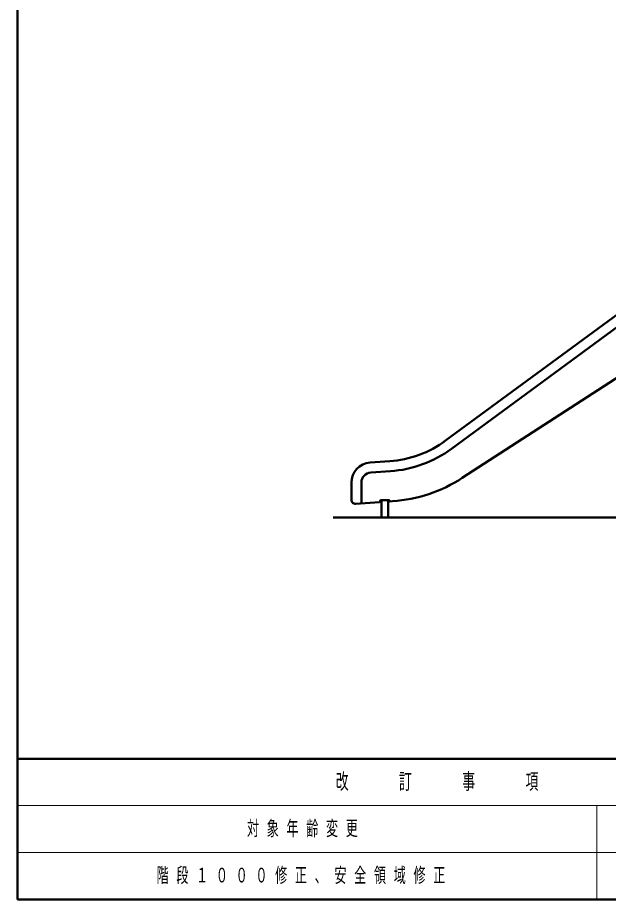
# Model space of a CAD drawing. Units: millimetres on the paper, scale 1:50. Extents: x -365 to 0, y -594 to 257.
# Drawn here: x -365 to -276.8, y -297 to -165.3 of the extents above; entities that cross this region are included whole.
import ezdxf

# ---------------------------------------------------------------- set-up
doc = ezdxf.new("R2010")
doc.units = ezdxf.units.MM
doc.layers.add('LY_1', color=140, linetype='Continuous', lineweight=50)
doc.styles.add('ＭＳ ゴシック', font='')
doc.styles.get('ＭＳ ゴシック').set_extended_font_data('MS Gothic')

msp = doc.modelspace()

# ---------------------------------------------------------------- linework, layer by layer
at = {"layer": 'LY_1', "color": 7}
for p, q in [((-365, -40), (-365, -297)), ((-317.894, -239.959), (-171.593, -239.959)), ((-365, -276), (0, -276)), ((-365, -297), (0, -297))]:
    msp.add_line(p, q, dxfattribs=at)
at = {"layer": 'LY_1'}
for p, q in [((-301.082, -228.485), (-274.543, -209)), ((-300.194, -229.694), (-273.655, -210.21)), ((-268.94, -214.85), (-298.592, -234.053)), ((-309.435, -231.549), (-312.365, -231.754)), ((-309.33, -233.045), (-312.26, -233.25)), ((-315.156, -234.746), (-315.156, -237.32)), ((-313.656, -234.746), (-313.656, -237.672)), ((-310.949, -237.669), (-314.514, -237.919)), ((-310.856, -237.459), (-310.856, -237.569)), ((-309.556, -237.359), (-310.756, -237.359)), ((-310.656, -237.359), (-310.656, -237.479)), ((-310.656, -237.359), (-310.656, -239.959)), ((-309.656, -237.359), (-309.656, -237.479)), ((-309.656, -237.359), (-309.656, -239.959)), ((-309.456, -237.459), (-309.456, -237.5)), ((-309.016, -237.534), (-309.392, -237.56))]:
    msp.add_line(p, q, dxfattribs=at)
at = {"layer": 'LY_1', "color": 7, "lineweight": 13}
for p, q in [((-365, -283), (-238.5, -283)), ((-278.5, -283), (-278.5, -297)), ((-365, -290), (-238.5, -290))]:
    msp.add_line(p, q, dxfattribs=at)
at = {"layer": 'LY_1'}
for centre, radius, start, end in [((-310.551, -215.588), 16, 274, 306.28527), ((-310.551, -215.588), 17.5, 274, 306.28527), ((-312.156, -234.746), 3, 94, 180), ((-312.156, -234.746), 1.5, 94, 180), ((-310.551, -215.588), 22, 274, 302.92827), ((-314.556, -237.32), 0.6, 180, 274), ((-313.856, -237.672), 0.2, 274, 0), ((-310.956, -237.569), 0.1, 274, 0), ((-310.756, -237.459), 0.1, 90, 180), ((-309.556, -237.459), 0.1, 0, 90), ((-309.396, -237.5), 0.06, 180, 274)]:
    msp.add_arc(centre, radius, start, end, dxfattribs=at)

# ---------------------------------------------------------------- texts
at = {"layer": 'LY_1', "color": 7, "style": 'ＭＳ ゴシック'}
for s, insert, char_height, attachment_point in [('\\T1.64;\\W0.6;改\u3000\u3000訂\u3000\u3000事\u3000\u3000項', (-301.75, -279.5), 2.346, 5), ('\\T1.64;\\W0.6;対象年齢変更', (-330.75, -286.5), 2.199, 4), ('\\T1.64;\\W0.6;階段１０００修正、安全領域修正', (-344.25, -293.5), 2.199, 4)]:
    msp.add_mtext(s, dxfattribs=dict(at, insert=insert, char_height=char_height, attachment_point=attachment_point))

doc.saveas('drawing.dxf')
